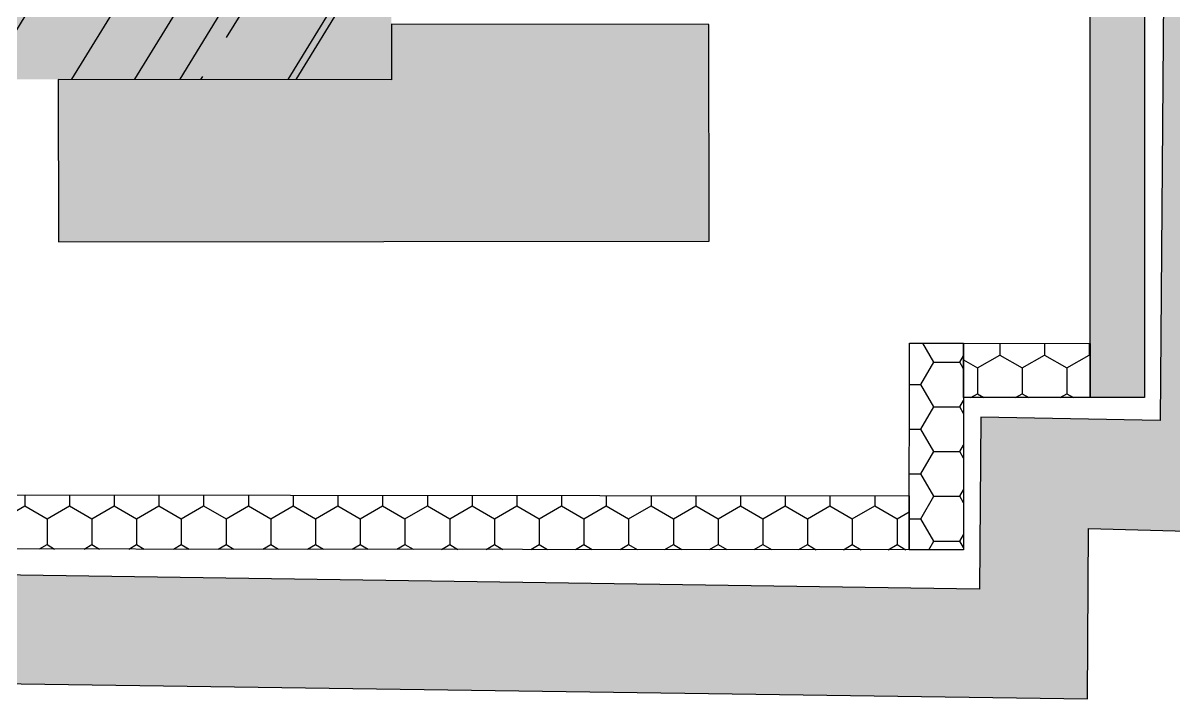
# Model space of a CAD drawing. Header units: millimetres. Extents: x 17474 to 44983, y -1049 to 14585.
# Drawn here: x 22831.3 to 23043.5, y -259.6 to -134.9 of the extents above; entities that cross this region are included whole.
import ezdxf

# ---------------------------------------------------------------- set-up
doc = ezdxf.new("R2010")
doc.units = ezdxf.units.MM
for name, color, linetype in [('10 CM  SOĞUK ODA PANEL-PASLANMAZ KAPLAMA', 253, 'Continuous'), ('DUVARIC', 254, 'Continuous'), ('INT-HATCH-5', 250, 'Continuous'), ('INT-TEFRIS2', 81, 'Continuous'), ('TEFRIS-HAREKETLI', 118, 'Continuous')]:
    doc.layers.add(name, color=color, linetype=linetype)
doc.layers.add('INT-ELE-1', color=7, linetype='Continuous', true_color=0x8f8f8f)

msp = doc.modelspace()

# ---------------------------------------------------------------- hatches: boundary and pattern name
at = {"layer": '10 CM  SOĞUK ODA PANEL-PASLANMAZ KAPLAMA'}
h = msp.add_hatch(dxfattribs=at)
h.set_pattern_fill('HONEY', color=256, scale=1.5)
h.set_pattern_definition([(0, (15338.8117, 2080.702), (7.14375, 4.124446), [4.7625, -9.525]), (120, (15338.8117, 2080.702), (-7.14375, 4.124446), [4.7625, -9.525]), (60, (15338.8117, 2080.702), (2e-08, 8.248892), [-9.525, 4.7625])])
h.paths.add_polyline_path([(23038.08, -203.98), (23028.08, -203.98), (23028.13, 435.59), (23038.1, 435.59)])
h = msp.add_hatch(dxfattribs=at)
h.set_pattern_fill('HONEY', color=256, scale=1.5)
h.set_pattern_definition([(0, (15305.4296, 2050.3725), (7.14375, 4.124446), [4.7625, -9.525]), (120, (15305.4296, 2050.3725), (-7.14375, 4.124446), [4.7625, -9.525]), (60, (15305.4296, 2050.3725), (2e-08, 8.248892), [-9.525, 4.7625])])
h.paths.add_polyline_path([(23004.69, -232.05), (22994.69, -232.05), (22994.74, -193.96), (23004.71, -193.96)])
h = msp.add_hatch(dxfattribs=at)
h.set_pattern_fill('HONEY', color=256, scale=1.5, angle=-90)
h.set_pattern_definition([(270, (25296.34, 7495.303), (4.124446, -7.14375), [4.7625, -9.525]), (30, (25296.34, 7495.303), (4.124446, 7.14375), [4.7625, -9.525]), (330, (25296.34, 7495.303), (8.248892, -2e-08), [-9.525, 4.7625])])
edge = h.paths.add_edge_path()
edge.add_line((23004.71, -203.96), (23004.71, -193.96))
edge.add_line((23004.71, -193.96), (23028.08, -194.01))
edge.add_line((23028.08, -194.01), (23028.08, -203.98))
edge.add_line((23028.08, -203.98), (23004.71, -203.96))
h = msp.add_hatch(dxfattribs=at)
h.set_pattern_fill('HONEY', color=256, scale=1.5, angle=-90)
h.set_pattern_definition([(270, (24844.331, 7467.468), (4.124446, -7.14375), [4.7625, -9.525]), (30, (24844.331, 7467.468), (4.124446, 7.14375), [4.7625, -9.525]), (330, (24844.331, 7467.468), (8.248892, -2e-08), [-9.525, 4.7625])])
h.paths.add_polyline_path([(22709.36, -231.8), (22709.36, -221.8), (22994.71, -222.08), (22994.69, -232.05)])
at = {"layer": 'DUVARIC'}
h = msp.add_hatch(dxfattribs=at)
h.set_pattern_fill('JIS_STN_2.5', color=256, scale=2, angle=-0.33)
h.set_pattern_definition([(44.669988, (-17068.903, -6478.339), (-3.5151114, 3.5558391), []), (44.669988, (-17065.373, -6478.359), (-3.5151114, 3.5558391), [2.4, -1])])
h.paths.add_polyline_path([(23018.57, 1654.96), (23038.57, 1654.96), (23041.71, 1971.82), (23030.04, 1971.89), (23029.98, 1960.89), (23030.72, 1960.89), (23030.38, 1905.02), (23020.95, 1905.1)])
h.paths.add_polyline_path([(23010.46, 808.48), (23022.5, 808.57), (23023.89, 934), (23036.88, 1468.98), (23016.88, 1468.98), (23011.89, 919.83)])
h.paths.add_polyline_path([(23063.63, 134.94), (23043.63, 134.94), (23040.99, -208.22), (23007.89, -207.6), (23007.68, -239.3), (22554.68, -232.8), (22554.55, -207.49), (22512.19, -205.42), (22507.81, -226.3), (22215.09, -224.5), (22197.19, -212.2), (22186.23, -211.39), (22025.37, -208.6), (22025.02, -228.59), (22185.32, -231.38), (22190.27, -231.74), (22208.82, -244.46), (22524.04, -246.4), (22528.27, -226.22), (22534.62, -226.53), (22534.77, -252.51), (23027.55, -259.58), (23027.76, -228.14), (23060.83, -229.04)])
h.paths.add_polyline_path([(23044.59, 259.09), (23069.42, 259.09), (23069.31, 526.91), (23033.74, 527.15), (23033.57, 527.03), (23019.3, 527.03), (23020.38, 622.56), (23008.55, 622.59), (23007.19, 517.4), (23020.19, 516.5), (23020.29, 449), (23046.05, 448.8)])
at = {"layer": 'INT-ELE-1', "extrusion": (1.25831e-12, 1.06152e-09, 1)}
h = msp.add_hatch(color=33, dxfattribs=at)
h.set_gradient(color1=(185, 157, 121), color2=(199, 177, 148), rotation=90, one_color=1, tint=0.68, name='HEMISPHERICAL')
h.paths.add_polyline_path([(22819.55, -7.92), (22899.24, -8.02), (22899.23, -145.34), (22819.23, -145.24)])
at = {"layer": 'INT-HATCH-5', "extrusion": (1.25831e-12, 1.06152e-09, 1)}
h = msp.add_hatch(dxfattribs=at)
h.set_pattern_fill('AR-RROOF', color=256, angle=58.5149, style=0)
h.set_pattern_definition([(58.51486, (-4078.732, 22266.647), (7.52436, 60.91895), [381, -50.8, 127, -25.4]), (58.51486, (-4071.918, 22302.09), (-42.074313, -4.016926), [76.2, -8.382, 152.4, -19.05]), (58.51486, (-4090.51, 22288.753), (54.469863, 121.522725), [203.2, -35.56, 101.6, -25.4])])
h.paths.add_polyline_path([(22819.49, -7.69), (22899.31, -7.78), (22899.24, -145.34), (22819.36, -145.16)])
at = {"layer": 'TEFRIS-HAREKETLI'}
h = msp.add_hatch(color=47, dxfattribs=at)
h.dxf.hatch_style = 1
h.set_gradient(color1=(125, 114, 94), color2=(178, 170, 164), tint=1, name='HEMISPHERICAL')
h.paths.add_polyline_path([(22837.79, -145.26), (22837.82, -175.26), (22957.82, -175.11), (22957.78, -135.11), (22899.24, -135.09), (22899.24, -145.34)])

# ---------------------------------------------------------------- linework, layer by layer
at = {"layer": '10 CM  SOĞUK ODA PANEL-PASLANMAZ KAPLAMA'}
for points in [[(23038.08, -203.98), (23028.08, -203.98), (23028.13, 435.59), (23038.1, 435.59), (23038.08, -203.98)], [(23004.69, -232.05), (22994.69, -232.05), (22994.74, -193.96), (23004.71, -193.96), (23004.69, -232.05)], [(23004.71, -203.96), (23004.71, -193.96), (23028.08, -194.01), (23028.08, -203.98), (23004.71, -203.96)], [(22709.36, -231.8), (22709.36, -221.8), (22994.71, -222.08), (22994.69, -232.05), (22709.36, -231.8)]]:
    msp.add_lwpolyline(points, dxfattribs=at)
at = {"layer": 'DUVARIC'}
for p, q in [((23043.52, 135.1), (23040.99, -208.22)), ((23007.89, -207.6), (23007.69, -239.3)), ((23040.99, -208.22), (23007.89, -207.6)), ((23027.56, -259.58), (23027.76, -228.14)), ((23027.76, -228.14), (23060.83, -229.04)), ((23007.69, -239.3), (22554.69, -232.8)), ((22534.77, -252.51), (23027.56, -259.58))]:
    msp.add_line(p, q, dxfattribs=at)
at = {"layer": 'INT-TEFRIS2', "elevation": 0, "flags": 128}
msp.add_lwpolyline([(22837.79, -145.26), (22837.82, -175.26), (22957.82, -175.11), (22957.78, -135.11), (22899.24, -135.09), (22899.24, -145.34), (22837.79, -145.26)], dxfattribs=at)

doc.saveas('drawing.dxf')
